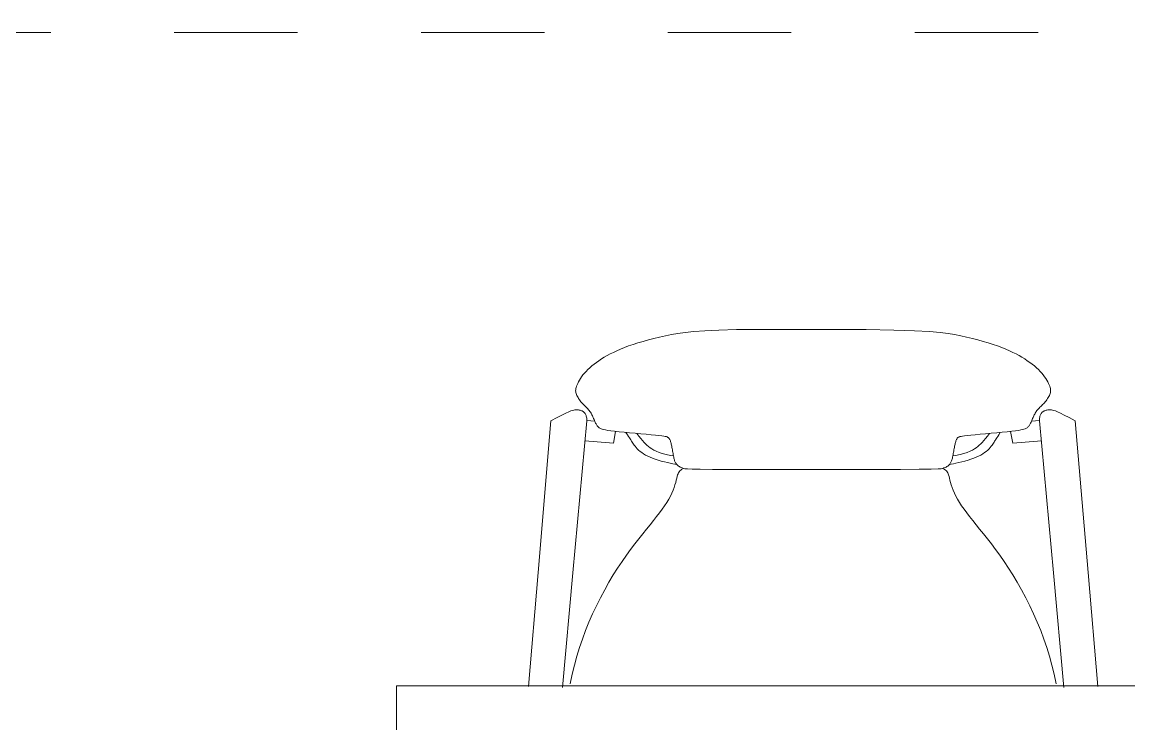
# Model space of a CAD drawing. Header units: millimetres. Extents: x 5985 to 6342, y 1020 to 1088.
# Drawn here: x 6163.454 to 6164.351, y 1074.075 to 1074.643 of the extents above; entities that cross this region are included whole.
import ezdxf

# ---------------------------------------------------------------- set-up
doc = ezdxf.new("R2010")
doc.units = ezdxf.units.MM
doc.linetypes.add('JIS_02_0.7', pattern=[1.35, 0.75, -0.6])
for name, color, linetype, lineweight in [('07_CIVIL VISTAS MEDIA', 251, 'Continuous', 5), ('09_CIVIL PROYECCIONES', 230, 'Continuous', 5), ('MISC MUEBLES', 143, 'Continuous', 9)]:
    doc.layers.add(name, color=color, linetype=linetype, lineweight=lineweight)

msp = doc.modelspace()

# ---------------------------------------------------------------- hatches: boundary and pattern name
at = {"layer": '07_CIVIL VISTAS MEDIA'}
h = msp.add_hatch(dxfattribs=at)
h.set_pattern_fill('ANSI31', color=18, scale=0.01)
h.set_pattern_definition([(45, (5211.84584, 1146.36072), (-0.0224506403, 0.0224506403), [])])
h.paths.add_polyline_path([(6160.67745, 1076.23472), (6159.57705, 1076.23472), (6159.57705, 1075.23472), (6159.67705, 1075.23472), (6159.67705, 1076.03472), (6160.67745, 1076.03472)])
h.paths.add_polyline_path([(6163.17705, 1074.45986), (6162.97705, 1074.45986), (6162.97705, 1072.18497), (6163.17705, 1072.18497)])
h.paths.add_polyline_path([(6166.99555, 1070.73472), (6166.57705, 1070.73472), (6166.57705, 1072.97744), (6166.56613, 1072.97744, -0.414214), (6166.56136, 1072.98221), (6166.56136, 1073.05378), (6166.5709, 1073.05378), (6166.5709, 1072.98698), (6166.57705, 1072.98698), (6166.57705, 1073.83472), (6166.47705, 1073.83472), (6166.47705, 1070.73472), (6165.42855, 1070.73472), (6165.42855, 1070.43472), (6166.99555, 1070.43472)])
h.paths.add_polyline_path([(6165.58855, 1070.59472), (6165.58855, 1070.63472), (6166.83555, 1070.63472), (6166.83555, 1070.59472)], flags=16)
h.paths.add_polyline_path([(6163.82855, 1070.73472), (6163.17705, 1070.73472), (6163.17705, 1071.08497), (6162.97705, 1071.08497), (6162.97705, 1070.73472), (6162.26155, 1070.73472), (6162.26155, 1070.43472), (6163.82855, 1070.43472)])
h.paths.add_polyline_path([(6163.66855, 1070.63472), (6163.66855, 1070.59472), (6162.40155, 1070.59472), (6162.40155, 1070.63472)], flags=16)
h.paths.add_polyline_path([(6158.77705, 1076.23472), (6158.57705, 1076.23472), (6158.57705, 1076.03472), (6158.67705, 1076.03472), (6158.67705, 1075.23472), (6158.77705, 1075.23472)])
h.paths.add_polyline_path([(6158.7594, 1075.41866), (6158.77014, 1075.41866), (6158.77014, 1075.33814, -1), (6158.7594, 1075.33814)], flags=16)
h.paths.add_polyline_path([(6157.57705, 1076.23472), (6155.27745, 1076.23472), (6155.27745, 1076.03472), (6156.57705, 1076.03472), (6156.57705, 1075.05986), (6156.77705, 1075.05986), (6156.77705, 1076.03472), (6157.57705, 1076.03472)])
h.paths.add_polyline_path([(6154.27745, 1076.23472), (6153.17705, 1076.23472), (6153.17705, 1075.23472), (6153.27705, 1075.23472), (6153.27705, 1076.03472), (6154.27745, 1076.03472)])
h.paths.add_polyline_path([(6152.37705, 1076.23472), (6152.17705, 1076.23472), (6152.17705, 1076.03472), (6152.27705, 1076.03472), (6152.27705, 1075.23472), (6152.37705, 1075.23472), (6152.37705, 1075.33277), (6152.36477, 1075.33277, -0.414214), (6152.3594, 1075.33814), (6152.3594, 1075.41866), (6152.37014, 1075.41866), (6152.37014, 1075.34351), (6152.37705, 1075.34351)])
h.paths.add_polyline_path([(6154.32755, 1070.73472), (6153.27705, 1070.73472), (6153.27705, 1073.83472), (6153.17705, 1073.83472), (6153.17705, 1072.98698), (6153.18321, 1072.98698), (6153.18321, 1073.05378), (6153.19275, 1073.05378), (6153.19275, 1072.98221, -0.414214), (6153.18798, 1072.97744), (6153.17705, 1072.97744), (6153.17705, 1070.73472), (6152.76055, 1070.73472), (6152.76055, 1070.43472), (6154.32755, 1070.43472)])
h.paths.add_polyline_path([(6154.16755, 1070.63472), (6154.16755, 1070.59472), (6152.92055, 1070.59472), (6152.92055, 1070.63472)], flags=16)

# ---------------------------------------------------------------- linework, layer by layer
at = {"layer": '09_CIVIL PROYECCIONES', "linetype": 'JIS_02_0.7', "ltscale": 0.1}
msp.add_line((6166.47705, 1074.63472), (6163.17705, 1074.63472), dxfattribs=at)
at = {"layer": 'MISC MUEBLES', "linetype": 'Continuous'}
for p, q in [((6163.96121, 1074.38565), (6163.95691, 1074.38446)), ((6163.96569, 1074.38681), (6163.96121, 1074.38565)), ((6163.97034, 1074.38792), (6163.96569, 1074.38681)), ((6163.97515, 1074.38897), (6163.97034, 1074.38792)), ((6163.98009, 1074.38997), (6163.97515, 1074.38897)), ((6163.98524, 1074.3909), (6163.98009, 1074.38997)), ((6163.99108, 1074.39175), (6163.98524, 1074.3909)), ((6163.99816, 1074.39249), (6163.99108, 1074.39175)), ((6164.00705, 1074.39313), (6163.99816, 1074.39249)), ((6164.01832, 1074.39363), (6164.00705, 1074.39313)), ((6164.03253, 1074.39398), (6164.01832, 1074.39363)), ((6164.05024, 1074.39417), (6164.03253, 1074.39398)), ((6164.07202, 1074.39418), (6164.05024, 1074.39417)), ((6164.07202, 1074.39418), (6164.10879, 1074.39417)), ((6164.10879, 1074.39417), (6164.13776, 1074.39398)), ((6164.13776, 1074.39398), (6164.16005, 1074.39363)), ((6164.16005, 1074.39363), (6164.17673, 1074.39313)), ((6164.17673, 1074.39313), (6164.1889, 1074.39249)), ((6164.1889, 1074.39249), (6164.19767, 1074.39175)), ((6164.19767, 1074.39175), (6164.20413, 1074.3909)), ((6164.20413, 1074.3909), (6164.20937, 1074.38997)), ((6164.20937, 1074.38997), (6164.21431, 1074.38897)), ((6164.21431, 1074.38897), (6164.21911, 1074.38792)), ((6164.21911, 1074.38792), (6164.22377, 1074.38681)), ((6164.22377, 1074.38681), (6164.22825, 1074.38565)), ((6164.22825, 1074.38565), (6164.23255, 1074.38446)), ((6163.93568, 1074.3769), (6163.9329, 1074.3756)), ((6163.93866, 1074.37819), (6163.93568, 1074.3769)), ((6163.94185, 1074.37947), (6163.93866, 1074.37819)), ((6163.94526, 1074.38074), (6163.94185, 1074.37947)), ((6163.94892, 1074.382), (6163.94526, 1074.38074)), ((6163.9528, 1074.38324), (6163.94892, 1074.382)), ((6163.95691, 1074.38446), (6163.9528, 1074.38324)), ((6164.23255, 1074.38446), (6164.23666, 1074.38324)), ((6164.23666, 1074.38324), (6164.24054, 1074.382)), ((6164.24054, 1074.382), (6164.2442, 1074.38074)), ((6164.2442, 1074.38074), (6164.24761, 1074.37947)), ((6164.24761, 1074.37947), (6164.2508, 1074.37819)), ((6164.2508, 1074.37819), (6164.25377, 1074.3769)), ((6164.25377, 1074.3769), (6164.25656, 1074.3756)), ((6163.91919, 1074.36741), (6163.91729, 1074.36598)), ((6163.92119, 1074.36882), (6163.91919, 1074.36741)), ((6163.9233, 1074.37022), (6163.92119, 1074.36882)), ((6163.92551, 1074.37159), (6163.9233, 1074.37022)), ((6163.92783, 1074.37294), (6163.92551, 1074.37159)), ((6163.93029, 1074.37428), (6163.92783, 1074.37294)), ((6163.9329, 1074.3756), (6163.93029, 1074.37428)), ((6164.25656, 1074.3756), (6164.25917, 1074.37428)), ((6164.25917, 1074.37428), (6164.26163, 1074.37294)), ((6164.26163, 1074.37294), (6164.26395, 1074.37159)), ((6164.26395, 1074.37159), (6164.26616, 1074.37022)), ((6164.26616, 1074.37022), (6164.26826, 1074.36882)), ((6164.26826, 1074.36882), (6164.27027, 1074.36741)), ((6164.27027, 1074.36741), (6164.27217, 1074.36598)), ((6163.90947, 1074.35872), (6163.90826, 1074.35726)), ((6163.9108, 1074.36017), (6163.90947, 1074.35872)), ((6163.91225, 1074.36163), (6163.9108, 1074.36017)), ((6163.91382, 1074.36309), (6163.91225, 1074.36163)), ((6163.9155, 1074.36454), (6163.91382, 1074.36309)), ((6163.91729, 1074.36598), (6163.9155, 1074.36454)), ((6164.27217, 1074.36598), (6164.27396, 1074.36454)), ((6164.27396, 1074.36454), (6164.27564, 1074.36309)), ((6164.27564, 1074.36309), (6164.27721, 1074.36163)), ((6164.27721, 1074.36163), (6164.27866, 1074.36017)), ((6164.27866, 1074.36017), (6164.27999, 1074.35872)), ((6164.27999, 1074.35872), (6164.2812, 1074.35726)), ((6163.90398, 1074.35044), (6163.90346, 1074.34925)), ((6163.90461, 1074.35171), (6163.90398, 1074.35044)), ((6163.90536, 1074.35303), (6163.90461, 1074.35171)), ((6163.90621, 1074.35441), (6163.90536, 1074.35303)), ((6163.90718, 1074.35582), (6163.90621, 1074.35441)), ((6163.90826, 1074.35726), (6163.90718, 1074.35582)), ((6164.2812, 1074.35726), (6164.28228, 1074.35582)), ((6164.28228, 1074.35582), (6164.28325, 1074.35441)), ((6164.28325, 1074.35441), (6164.2841, 1074.35303)), ((6164.2841, 1074.35303), (6164.28484, 1074.35171)), ((6164.28484, 1074.35171), (6164.28548, 1074.35044)), ((6164.28548, 1074.35044), (6164.286, 1074.34925)), ((6163.90235, 1074.34532), (6163.9023, 1074.3445)), ((6163.9023, 1074.3445), (6163.90235, 1074.34372)), ((6163.90248, 1074.34619), (6163.90235, 1074.34532)), ((6163.90235, 1074.34372), (6163.90247, 1074.34295)), ((6163.90247, 1074.34295), (6163.90268, 1074.34218)), ((6163.90271, 1074.34713), (6163.90248, 1074.34619)), ((6163.90268, 1074.34218), (6163.90296, 1074.34141)), ((6163.90303, 1074.34814), (6163.90271, 1074.34713)), ((6163.90296, 1074.34141), (6163.90332, 1074.3406)), ((6163.90346, 1074.34925), (6163.90303, 1074.34814)), ((6163.90332, 1074.3406), (6163.90374, 1074.33978)), ((6164.28614, 1074.3406), (6164.28571, 1074.33978)), ((6164.286, 1074.34925), (6164.28643, 1074.34814)), ((6164.28649, 1074.34141), (6164.28614, 1074.3406)), ((6164.28643, 1074.34814), (6164.28675, 1074.34713)), ((6164.28678, 1074.34218), (6164.28649, 1074.34141)), ((6164.28675, 1074.34713), (6164.28698, 1074.34619)), ((6164.28698, 1074.34295), (6164.28678, 1074.34218)), ((6164.28698, 1074.34619), (6164.28711, 1074.34532)), ((6164.28711, 1074.34372), (6164.28698, 1074.34295)), ((6164.28711, 1074.34532), (6164.28715, 1074.3445)), ((6164.28715, 1074.3445), (6164.28711, 1074.34372)), ((6163.90374, 1074.33978), (6163.90423, 1074.33894)), ((6163.90423, 1074.33894), (6163.90476, 1074.3381)), ((6163.90476, 1074.3381), (6163.90535, 1074.33725)), ((6163.90535, 1074.33725), (6163.90598, 1074.33641)), ((6163.90598, 1074.33641), (6163.90664, 1074.33559)), ((6163.90664, 1074.33559), (6163.90733, 1074.33479)), ((6163.90733, 1074.33479), (6163.90805, 1074.33401)), ((6163.90805, 1074.33401), (6163.90877, 1074.33326)), ((6163.90877, 1074.33326), (6163.9095, 1074.33252)), ((6163.9095, 1074.33252), (6163.91022, 1074.33181)), ((6163.91022, 1074.33181), (6163.91093, 1074.33111)), ((6164.27923, 1074.33181), (6164.27853, 1074.33111)), ((6164.27996, 1074.33252), (6164.27923, 1074.33181)), ((6164.28069, 1074.33326), (6164.27996, 1074.33252)), ((6164.28141, 1074.33401), (6164.28069, 1074.33326)), ((6164.28213, 1074.33479), (6164.28141, 1074.33401)), ((6164.28282, 1074.33559), (6164.28213, 1074.33479)), ((6164.28348, 1074.33641), (6164.28282, 1074.33559)), ((6164.28411, 1074.33725), (6164.28348, 1074.33641)), ((6164.28469, 1074.3381), (6164.28411, 1074.33725)), ((6164.28523, 1074.33894), (6164.28469, 1074.3381)), ((6164.28571, 1074.33978), (6164.28523, 1074.33894)), ((6163.8873, 1074.32269), (6163.88233, 1074.32001)), ((6163.89124, 1074.32477), (6163.8873, 1074.32269)), ((6163.89432, 1074.32632), (6163.89124, 1074.32477)), ((6163.89666, 1074.32743), (6163.89432, 1074.32632)), ((6163.89842, 1074.32817), (6163.89666, 1074.32743)), ((6163.89972, 1074.32861), (6163.89842, 1074.32817)), ((6163.90073, 1074.32885), (6163.89972, 1074.32861)), ((6163.90156, 1074.32896), (6163.90073, 1074.32885)), ((6163.90236, 1074.32901), (6163.90156, 1074.32896)), ((6163.90313, 1074.32901), (6163.90236, 1074.32901)), ((6163.90387, 1074.32897), (6163.90313, 1074.32901)), ((6163.90457, 1074.32889), (6163.90387, 1074.32897)), ((6163.90524, 1074.32878), (6163.90457, 1074.32889)), ((6163.90587, 1074.32864), (6163.90524, 1074.32878)), ((6163.90645, 1074.32847), (6163.90587, 1074.32864)), ((6163.90699, 1074.32829), (6163.90645, 1074.32847)), ((6163.90747, 1074.32809), (6163.90699, 1074.32829)), ((6163.90791, 1074.32788), (6163.90747, 1074.32809)), ((6163.90831, 1074.32764), (6163.90791, 1074.32788)), ((6163.90868, 1074.32737), (6163.90831, 1074.32764)), ((6163.90902, 1074.32708), (6163.90868, 1074.32737)), ((6163.90933, 1074.32674), (6163.90902, 1074.32708)), ((6163.90963, 1074.32638), (6163.90933, 1074.32674)), ((6163.90992, 1074.32596), (6163.90963, 1074.32638)), ((6163.91021, 1074.32551), (6163.90992, 1074.32596)), ((6163.91048, 1074.32499), (6163.91021, 1074.32551)), ((6163.91074, 1074.32441), (6163.91048, 1074.32499)), ((6163.91096, 1074.32376), (6163.91074, 1074.32441)), ((6163.91093, 1074.33111), (6163.91161, 1074.33042)), ((6163.91114, 1074.32302), (6163.91096, 1074.32376)), ((6163.91128, 1074.32219), (6163.91114, 1074.32302)), ((6163.91161, 1074.33042), (6163.91226, 1074.32973)), ((6163.91226, 1074.32973), (6163.91285, 1074.32906)), ((6163.91285, 1074.32906), (6163.9134, 1074.32838)), ((6163.9134, 1074.32838), (6163.9139, 1074.32769)), ((6163.9139, 1074.32769), (6163.91435, 1074.32701)), ((6163.91435, 1074.32701), (6163.91477, 1074.32632)), ((6163.91477, 1074.32632), (6163.91516, 1074.32562)), ((6163.91516, 1074.32562), (6163.91553, 1074.3249)), ((6163.91553, 1074.3249), (6163.91588, 1074.32418)), ((6163.91588, 1074.32418), (6163.91621, 1074.32344)), ((6163.91621, 1074.32344), (6163.91655, 1074.32268)), ((6163.91655, 1074.32268), (6163.91688, 1074.32191)), ((6164.27291, 1074.32268), (6164.27258, 1074.32191)), ((6164.27324, 1074.32344), (6164.27291, 1074.32268)), ((6164.27358, 1074.32418), (6164.27324, 1074.32344)), ((6164.27393, 1074.3249), (6164.27358, 1074.32418)), ((6164.2743, 1074.32562), (6164.27393, 1074.3249)), ((6164.27469, 1074.32632), (6164.2743, 1074.32562)), ((6164.2751, 1074.32701), (6164.27469, 1074.32632)), ((6164.27556, 1074.32769), (6164.2751, 1074.32701)), ((6164.27606, 1074.32838), (6164.27556, 1074.32769)), ((6164.2766, 1074.32906), (6164.27606, 1074.32838)), ((6164.2772, 1074.32973), (6164.2766, 1074.32906)), ((6164.27785, 1074.33042), (6164.2772, 1074.32973)), ((6164.27853, 1074.33111), (6164.27785, 1074.33042)), ((6164.27816, 1074.32219), (6164.2783, 1074.32302)), ((6164.2783, 1074.32302), (6164.27848, 1074.32376)), ((6164.27848, 1074.32376), (6164.27871, 1074.32441)), ((6164.27871, 1074.32441), (6164.27896, 1074.32499)), ((6164.27896, 1074.32499), (6164.27923, 1074.32551)), ((6164.27923, 1074.32551), (6164.27952, 1074.32596)), ((6164.27952, 1074.32596), (6164.27981, 1074.32638)), ((6164.27981, 1074.32638), (6164.28011, 1074.32674)), ((6164.28011, 1074.32674), (6164.28042, 1074.32708)), ((6164.28042, 1074.32708), (6164.28076, 1074.32737)), ((6164.28076, 1074.32737), (6164.28113, 1074.32764)), ((6164.28113, 1074.32764), (6164.28153, 1074.32788)), ((6164.28153, 1074.32788), (6164.28197, 1074.32809)), ((6164.28197, 1074.32809), (6164.28245, 1074.32829)), ((6164.28245, 1074.32829), (6164.28299, 1074.32847)), ((6164.28299, 1074.32847), (6164.28357, 1074.32864)), ((6164.28357, 1074.32864), (6164.2842, 1074.32878)), ((6164.2842, 1074.32878), (6164.28487, 1074.32889)), ((6164.28487, 1074.32889), (6164.28558, 1074.32897)), ((6164.28558, 1074.32897), (6164.28631, 1074.32901)), ((6164.28631, 1074.32901), (6164.28708, 1074.32901)), ((6164.28708, 1074.32901), (6164.28788, 1074.32896)), ((6164.28788, 1074.32896), (6164.28872, 1074.32885)), ((6164.28872, 1074.32885), (6164.28972, 1074.32861)), ((6164.28972, 1074.32861), (6164.29103, 1074.32817)), ((6164.29103, 1074.32817), (6164.29278, 1074.32743)), ((6164.29278, 1074.32743), (6164.29512, 1074.32632)), ((6164.29512, 1074.32632), (6164.2982, 1074.32477)), ((6164.2982, 1074.32477), (6164.30214, 1074.32269)), ((6164.30214, 1074.32269), (6164.30711, 1074.32001)), ((6163.88233, 1074.32001), (6163.87193, 1074.19725)), ((6163.90008, 1074.19687), (6163.91139, 1074.32021)), ((6163.91137, 1074.32125), (6163.91128, 1074.32219)), ((6163.91139, 1074.32021), (6163.91137, 1074.32125)), ((6163.91777, 1074.31982), (6163.91138, 1074.32036)), ((6163.91688, 1074.32191), (6163.9172, 1074.32114)), ((6163.9172, 1074.32114), (6163.91752, 1074.32039)), ((6163.91752, 1074.32039), (6163.91785, 1074.31965)), ((6163.91785, 1074.31965), (6163.91817, 1074.31894)), ((6163.91817, 1074.31894), (6163.91849, 1074.31827)), ((6163.91849, 1074.31827), (6163.91881, 1074.31765)), ((6163.91881, 1074.31765), (6163.91913, 1074.31708)), ((6163.91913, 1074.31708), (6163.91945, 1074.31656)), ((6163.91945, 1074.31656), (6163.91979, 1074.31609)), ((6163.91979, 1074.31609), (6163.92015, 1074.31566)), ((6163.92015, 1074.31566), (6163.92053, 1074.31526)), ((6163.92053, 1074.31526), (6163.92094, 1074.3149)), ((6163.92094, 1074.3149), (6163.92138, 1074.31456)), ((6163.92138, 1074.31456), (6163.92186, 1074.31424)), ((6163.92186, 1074.31424), (6163.92239, 1074.31393)), ((6163.92239, 1074.31393), (6163.92305, 1074.31362)), ((6163.92305, 1074.31362), (6163.9239, 1074.31333)), ((6164.26641, 1074.31362), (6164.26555, 1074.31333)), ((6164.26707, 1074.31393), (6164.26641, 1074.31362)), ((6164.2676, 1074.31424), (6164.26707, 1074.31393)), ((6164.26808, 1074.31456), (6164.2676, 1074.31424)), ((6164.26852, 1074.3149), (6164.26808, 1074.31456)), ((6164.26893, 1074.31526), (6164.26852, 1074.3149)), ((6164.26931, 1074.31566), (6164.26893, 1074.31526)), ((6164.26966, 1074.31609), (6164.26931, 1074.31566)), ((6164.27, 1074.31656), (6164.26966, 1074.31609)), ((6164.27033, 1074.31708), (6164.27, 1074.31656)), ((6164.27065, 1074.31765), (6164.27033, 1074.31708)), ((6164.27097, 1074.31827), (6164.27065, 1074.31765)), ((6164.27129, 1074.31894), (6164.27097, 1074.31827)), ((6164.27161, 1074.31965), (6164.27129, 1074.31894)), ((6164.27193, 1074.32039), (6164.27161, 1074.31965)), ((6164.27169, 1074.31982), (6164.27805, 1074.32036)), ((6164.27226, 1074.32114), (6164.27193, 1074.32039)), ((6164.27258, 1074.32191), (6164.27226, 1074.32114)), ((6164.27805, 1074.32021), (6164.27807, 1074.32125)), ((6164.28936, 1074.19687), (6164.27805, 1074.32021)), ((6164.27807, 1074.32125), (6164.27816, 1074.32219)), ((6164.30711, 1074.32001), (6164.31751, 1074.19725)), ((6163.9239, 1074.31333), (6163.92503, 1074.31302)), ((6163.92503, 1074.31302), (6163.92652, 1074.31271)), ((6163.92652, 1074.31271), (6163.92843, 1074.31239)), ((6163.92843, 1074.31239), (6163.93085, 1074.31204)), ((6163.93085, 1074.31204), (6163.93385, 1074.31167)), ((6163.93298, 1074.30193), (6163.93467, 1074.31158)), ((6163.93385, 1074.31167), (6163.93747, 1074.31128)), ((6163.93747, 1074.31128), (6163.94158, 1074.31086)), ((6163.94158, 1074.31086), (6163.94601, 1074.31043)), ((6163.94311, 1074.31071), (6163.94426, 1074.30889)), ((6163.94426, 1074.30889), (6163.94518, 1074.30745)), ((6163.94518, 1074.30745), (6163.9459, 1074.30632)), ((6163.9459, 1074.30632), (6163.94646, 1074.30543)), ((6163.94601, 1074.31043), (6163.95059, 1074.31)), ((6163.94646, 1074.30543), (6163.94692, 1074.30471)), ((6163.94692, 1074.30471), (6163.94731, 1074.3041)), ((6163.95059, 1074.31), (6163.95515, 1074.30958)), ((6163.95176, 1074.30989), (6163.95356, 1074.30767)), ((6163.95356, 1074.30767), (6163.95512, 1074.30576)), ((6163.95512, 1074.30576), (6163.95651, 1074.30411)), ((6163.95515, 1074.30958), (6163.95952, 1074.30918)), ((6163.95952, 1074.30918), (6163.96353, 1074.3088)), ((6163.96353, 1074.3088), (6163.967, 1074.30846)), ((6163.967, 1074.30846), (6163.96982, 1074.30817)), ((6163.96982, 1074.30817), (6163.97202, 1074.30792)), ((6163.97202, 1074.30792), (6163.97369, 1074.30769)), ((6163.97369, 1074.30769), (6163.97492, 1074.30749)), ((6163.97492, 1074.30749), (6163.97579, 1074.3073)), ((6163.97579, 1074.3073), (6163.97638, 1074.30712)), ((6163.97638, 1074.30712), (6163.97679, 1074.30693)), ((6163.97679, 1074.30693), (6163.9771, 1074.30673)), ((6163.9771, 1074.30673), (6163.97739, 1074.30651)), ((6163.97739, 1074.30651), (6163.97766, 1074.30626)), ((6163.97766, 1074.30626), (6163.97791, 1074.30598)), ((6163.97791, 1074.30598), (6163.97816, 1074.30567)), ((6163.97816, 1074.30567), (6163.97839, 1074.30531)), ((6163.97839, 1074.30531), (6163.97862, 1074.30489)), ((6163.97862, 1074.30489), (6163.97883, 1074.30443)), ((6164.21084, 1074.30489), (6164.21063, 1074.30443)), ((6164.21107, 1074.30531), (6164.21084, 1074.30489)), ((6164.2113, 1074.30567), (6164.21107, 1074.30531)), ((6164.21154, 1074.30598), (6164.2113, 1074.30567)), ((6164.2118, 1074.30626), (6164.21154, 1074.30598)), ((6164.21207, 1074.30651), (6164.2118, 1074.30626)), ((6164.21235, 1074.30673), (6164.21207, 1074.30651)), ((6164.21266, 1074.30693), (6164.21235, 1074.30673)), ((6164.21308, 1074.30712), (6164.21266, 1074.30693)), ((6164.21367, 1074.3073), (6164.21308, 1074.30712)), ((6164.21454, 1074.30749), (6164.21367, 1074.3073)), ((6164.21577, 1074.30769), (6164.21454, 1074.30749)), ((6164.21744, 1074.30792), (6164.21577, 1074.30769)), ((6164.21964, 1074.30817), (6164.21744, 1074.30792)), ((6164.22245, 1074.30846), (6164.21964, 1074.30817)), ((6164.22593, 1074.3088), (6164.22245, 1074.30846)), ((6164.22994, 1074.30918), (6164.22593, 1074.3088)), ((6164.23431, 1074.30958), (6164.22994, 1074.30918)), ((6164.23432, 1074.30576), (6164.23293, 1074.30411)), ((6164.23887, 1074.31), (6164.23431, 1074.30958)), ((6164.23588, 1074.30767), (6164.23432, 1074.30576)), ((6164.23768, 1074.30989), (6164.23588, 1074.30767)), ((6164.24345, 1074.31043), (6164.23887, 1074.31)), ((6164.24252, 1074.30471), (6164.24213, 1074.3041)), ((6164.24298, 1074.30543), (6164.24252, 1074.30471)), ((6164.24354, 1074.30632), (6164.24298, 1074.30543)), ((6164.24788, 1074.31086), (6164.24345, 1074.31043)), ((6164.24426, 1074.30745), (6164.24354, 1074.30632)), ((6164.24518, 1074.30889), (6164.24426, 1074.30745)), ((6164.24633, 1074.31071), (6164.24518, 1074.30889)), ((6164.25199, 1074.31128), (6164.24788, 1074.31086)), ((6164.25561, 1074.31167), (6164.25199, 1074.31128)), ((6164.25646, 1074.30193), (6164.25476, 1074.31158)), ((6164.25861, 1074.31204), (6164.25561, 1074.31167)), ((6164.26103, 1074.31239), (6164.25861, 1074.31204)), ((6164.26294, 1074.31271), (6164.26103, 1074.31239)), ((6164.26442, 1074.31302), (6164.26294, 1074.31271)), ((6164.26555, 1074.31333), (6164.26442, 1074.31302)), ((6163.90975, 1074.30393), (6163.93298, 1074.30193)), ((6163.94731, 1074.3041), (6163.94768, 1074.30351)), ((6163.94768, 1074.30351), (6163.94808, 1074.30288)), ((6163.94808, 1074.30288), (6163.94855, 1074.30215)), ((6163.94855, 1074.30215), (6163.94909, 1074.30133)), ((6163.94909, 1074.30133), (6163.94972, 1074.30044)), ((6163.94972, 1074.30044), (6163.95045, 1074.29948)), ((6163.95045, 1074.29948), (6163.95128, 1074.29848)), ((6163.95128, 1074.29848), (6163.95222, 1074.29745)), ((6163.95222, 1074.29745), (6163.95329, 1074.29641)), ((6163.95329, 1074.29641), (6163.95448, 1074.29538)), ((6163.95651, 1074.30411), (6163.95777, 1074.30268)), ((6163.95777, 1074.30268), (6163.95895, 1074.30144)), ((6163.95895, 1074.30144), (6163.96012, 1074.30032)), ((6163.96012, 1074.30032), (6163.96133, 1074.29929)), ((6163.96133, 1074.29929), (6163.96262, 1074.29831)), ((6163.96262, 1074.29831), (6163.96405, 1074.29734)), ((6163.96405, 1074.29734), (6163.9657, 1074.29637)), ((6163.9657, 1074.29637), (6163.96761, 1074.29543)), ((6163.97883, 1074.30443), (6163.97904, 1074.3039)), ((6163.97904, 1074.3039), (6163.97923, 1074.30331)), ((6163.97923, 1074.30331), (6163.97942, 1074.30265)), ((6163.97942, 1074.30265), (6163.97961, 1074.30194)), ((6163.97961, 1074.30194), (6163.97979, 1074.30117)), ((6163.97979, 1074.30117), (6163.97997, 1074.30035)), ((6163.97997, 1074.30035), (6163.98014, 1074.29948)), ((6163.98014, 1074.29948), (6163.98032, 1074.29857)), ((6163.98032, 1074.29857), (6163.98049, 1074.29763)), ((6163.98049, 1074.29763), (6163.98067, 1074.29665)), ((6163.98067, 1074.29665), (6163.98085, 1074.29565)), ((6164.20879, 1074.29665), (6164.20861, 1074.29565)), ((6164.20897, 1074.29763), (6164.20879, 1074.29665)), ((6164.20914, 1074.29857), (6164.20897, 1074.29763)), ((6164.20932, 1074.29948), (6164.20914, 1074.29857)), ((6164.20949, 1074.30035), (6164.20932, 1074.29948)), ((6164.20967, 1074.30117), (6164.20949, 1074.30035)), ((6164.20985, 1074.30194), (6164.20967, 1074.30117)), ((6164.21003, 1074.30265), (6164.20985, 1074.30194)), ((6164.21022, 1074.30331), (6164.21003, 1074.30265)), ((6164.21042, 1074.3039), (6164.21022, 1074.30331)), ((6164.21063, 1074.30443), (6164.21042, 1074.3039)), ((6164.22374, 1074.29637), (6164.22183, 1074.29543)), ((6164.22539, 1074.29734), (6164.22374, 1074.29637)), ((6164.22682, 1074.29831), (6164.22539, 1074.29734)), ((6164.22811, 1074.29929), (6164.22682, 1074.29831)), ((6164.22932, 1074.30032), (6164.22811, 1074.29929)), ((6164.23049, 1074.30144), (6164.22932, 1074.30032)), ((6164.23167, 1074.30268), (6164.23049, 1074.30144)), ((6164.23293, 1074.30411), (6164.23167, 1074.30268)), ((6164.23615, 1074.29641), (6164.23496, 1074.29538)), ((6164.23722, 1074.29745), (6164.23615, 1074.29641)), ((6164.23816, 1074.29848), (6164.23722, 1074.29745)), ((6164.23899, 1074.29948), (6164.23816, 1074.29848)), ((6164.23972, 1074.30044), (6164.23899, 1074.29948)), ((6164.24035, 1074.30133), (6164.23972, 1074.30044)), ((6164.24089, 1074.30215), (6164.24035, 1074.30133)), ((6164.24136, 1074.30288), (6164.24089, 1074.30215)), ((6164.24176, 1074.30351), (6164.24136, 1074.30288)), ((6164.24213, 1074.3041), (6164.24176, 1074.30351)), ((6164.27969, 1074.30393), (6164.25646, 1074.30193)), ((6163.95448, 1074.29538), (6163.95582, 1074.29437)), ((6163.95582, 1074.29437), (6163.95729, 1074.29339)), ((6163.95729, 1074.29339), (6163.95891, 1074.29243)), ((6163.95891, 1074.29243), (6163.96067, 1074.29151)), ((6163.96067, 1074.29151), (6163.96257, 1074.29063)), ((6163.96257, 1074.29063), (6163.96462, 1074.28979)), ((6163.96462, 1074.28979), (6163.96683, 1074.28899)), ((6163.96683, 1074.28899), (6163.96918, 1074.28824)), ((6163.96761, 1074.29543), (6163.96986, 1074.29451)), ((6163.96918, 1074.28824), (6163.97167, 1074.28753)), ((6163.96986, 1074.29451), (6163.9725, 1074.29363)), ((6163.97167, 1074.28753), (6163.97421, 1074.28689)), ((6163.9725, 1074.29363), (6163.97562, 1074.2928)), ((6163.97421, 1074.28689), (6163.97669, 1074.28631)), ((6163.97562, 1074.2928), (6163.97925, 1074.29203)), ((6163.97925, 1074.29203), (6163.98159, 1074.29165)), ((6163.98085, 1074.29565), (6163.98103, 1074.29465)), ((6163.98103, 1074.29465), (6163.98121, 1074.29365)), ((6163.98121, 1074.29365), (6163.98139, 1074.29267)), ((6163.98139, 1074.29267), (6163.98158, 1074.29172)), ((6163.98158, 1074.29172), (6163.98176, 1074.29081)), ((6163.98176, 1074.29081), (6163.98195, 1074.28996)), ((6163.98195, 1074.28996), (6163.98213, 1074.28917)), ((6163.98213, 1074.28917), (6163.98233, 1074.28844)), ((6163.98233, 1074.28844), (6163.98254, 1074.28777)), ((6163.98254, 1074.28777), (6163.98278, 1074.28715)), ((6163.98278, 1074.28715), (6163.98304, 1074.28656)), ((6164.20668, 1074.28715), (6164.20642, 1074.28656)), ((6164.20692, 1074.28777), (6164.20668, 1074.28715)), ((6164.20713, 1074.28844), (6164.20692, 1074.28777)), ((6164.20732, 1074.28917), (6164.20713, 1074.28844)), ((6164.20751, 1074.28996), (6164.20732, 1074.28917)), ((6164.2077, 1074.29081), (6164.20751, 1074.28996)), ((6164.20788, 1074.29172), (6164.2077, 1074.29081)), ((6164.21019, 1074.29203), (6164.20787, 1074.29165)), ((6164.20807, 1074.29267), (6164.20788, 1074.29172)), ((6164.20825, 1074.29365), (6164.20807, 1074.29267)), ((6164.20843, 1074.29465), (6164.20825, 1074.29365)), ((6164.20861, 1074.29565), (6164.20843, 1074.29465)), ((6164.21383, 1074.2928), (6164.21019, 1074.29203)), ((6164.21524, 1074.28689), (6164.21275, 1074.28631)), ((6164.21694, 1074.29363), (6164.21383, 1074.2928)), ((6164.21777, 1074.28753), (6164.21524, 1074.28689)), ((6164.21958, 1074.29451), (6164.21694, 1074.29363)), ((6164.22026, 1074.28824), (6164.21777, 1074.28753)), ((6164.22183, 1074.29543), (6164.21958, 1074.29451)), ((6164.22262, 1074.28899), (6164.22026, 1074.28824)), ((6164.22482, 1074.28979), (6164.22262, 1074.28899)), ((6164.22687, 1074.29063), (6164.22482, 1074.28979)), ((6164.22878, 1074.29151), (6164.22687, 1074.29063)), ((6164.23053, 1074.29243), (6164.22878, 1074.29151)), ((6164.23215, 1074.29339), (6164.23053, 1074.29243)), ((6164.23362, 1074.29437), (6164.23215, 1074.29339)), ((6164.23496, 1074.29538), (6164.23362, 1074.29437)), ((6163.97669, 1074.28631), (6163.97902, 1074.28581)), ((6163.97902, 1074.28581), (6163.98109, 1074.28539)), ((6163.98109, 1074.28539), (6163.9828, 1074.28506)), ((6163.9828, 1074.28506), (6163.98405, 1074.28484)), ((6163.98304, 1074.28656), (6163.98335, 1074.28601)), ((6163.98335, 1074.28601), (6163.9837, 1074.28548)), ((6163.9837, 1074.28548), (6163.9841, 1074.28496)), ((6163.98405, 1074.28484), (6163.98425, 1074.2848)), ((6163.9841, 1074.28496), (6163.98456, 1074.28446)), ((6163.98456, 1074.28446), (6163.98509, 1074.28397)), ((6163.98509, 1074.28397), (6163.98568, 1074.2835)), ((6163.98568, 1074.27807), (6163.9853, 1074.27723)), ((6163.98568, 1074.2835), (6163.98633, 1074.28306)), ((6163.98615, 1074.27882), (6163.98568, 1074.27807)), ((6163.98674, 1074.2795), (6163.98615, 1074.27882)), ((6163.98633, 1074.28306), (6163.98705, 1074.28264)), ((6163.98749, 1074.28016), (6163.98674, 1074.2795)), ((6163.98705, 1074.28264), (6163.98784, 1074.28226)), ((6163.98845, 1074.28085), (6163.98749, 1074.28016)), ((6163.98784, 1074.28226), (6163.98871, 1074.28191)), ((6163.98964, 1074.2816), (6163.98845, 1074.28085)), ((6163.98871, 1074.28191), (6163.98964, 1074.2816)), ((6163.98964, 1074.2816), (6163.99078, 1074.28135)), ((6163.99078, 1074.28135), (6163.99285, 1074.28113)), ((6163.99285, 1074.28113), (6163.9967, 1074.28096)), ((6163.9967, 1074.28096), (6164.00316, 1074.28083)), ((6164.00316, 1074.28083), (6164.0131, 1074.28074)), ((6164.0131, 1074.28074), (6164.02735, 1074.2807)), ((6164.02735, 1074.2807), (6164.04678, 1074.28069)), ((6164.04678, 1074.28069), (6164.07223, 1074.28071)), ((6164.11253, 1074.28069), (6164.07223, 1074.28071)), ((6164.14312, 1074.2807), (6164.11253, 1074.28069)), ((6164.16538, 1074.28074), (6164.14312, 1074.2807)), ((6164.18067, 1074.28083), (6164.16538, 1074.28074)), ((6164.19039, 1074.28096), (6164.18067, 1074.28083)), ((6164.1959, 1074.28113), (6164.19039, 1074.28096)), ((6164.19859, 1074.28135), (6164.1959, 1074.28113)), ((6164.19982, 1074.2816), (6164.19859, 1074.28135)), ((6164.20099, 1074.28085), (6164.1998, 1074.2816)), ((6164.20075, 1074.28191), (6164.19982, 1074.2816)), ((6164.20161, 1074.28226), (6164.20075, 1074.28191)), ((6164.20194, 1074.28016), (6164.20099, 1074.28085)), ((6164.2024, 1074.28264), (6164.20161, 1074.28226)), ((6164.2027, 1074.2795), (6164.20194, 1074.28016)), ((6164.20313, 1074.28306), (6164.2024, 1074.28264)), ((6164.20329, 1074.27882), (6164.2027, 1074.2795)), ((6164.20378, 1074.2835), (6164.20313, 1074.28306)), ((6164.20376, 1074.27807), (6164.20329, 1074.27882)), ((6164.20414, 1074.27723), (6164.20376, 1074.27807)), ((6164.20437, 1074.28397), (6164.20378, 1074.2835)), ((6164.2049, 1074.28446), (6164.20437, 1074.28397)), ((6164.20536, 1074.28496), (6164.2049, 1074.28446)), ((6164.20539, 1074.28484), (6164.20521, 1074.2848)), ((6164.20576, 1074.28548), (6164.20536, 1074.28496)), ((6164.20664, 1074.28506), (6164.20539, 1074.28484)), ((6164.20611, 1074.28601), (6164.20576, 1074.28548)), ((6164.20642, 1074.28656), (6164.20611, 1074.28601)), ((6164.20835, 1074.28539), (6164.20664, 1074.28506)), ((6164.21042, 1074.28581), (6164.20835, 1074.28539)), ((6164.21275, 1074.28631), (6164.21042, 1074.28581)), ((6163.98338, 1074.27026), (6163.9828, 1074.2683)), ((6163.98386, 1074.27206), (6163.98338, 1074.27026)), ((6163.98427, 1074.27367), (6163.98386, 1074.27206)), ((6163.98463, 1074.27506), (6163.98427, 1074.27367)), ((6163.98496, 1074.27624), (6163.98463, 1074.27506)), ((6163.9853, 1074.27723), (6163.98496, 1074.27624)), ((6164.20448, 1074.27624), (6164.20414, 1074.27723)), ((6164.20481, 1074.27506), (6164.20448, 1074.27624)), ((6164.20516, 1074.27367), (6164.20481, 1074.27506)), ((6164.20557, 1074.27206), (6164.20516, 1074.27367)), ((6164.20606, 1074.27026), (6164.20557, 1074.27206)), ((6164.20664, 1074.2683), (6164.20606, 1074.27026)), ((6163.98028, 1074.26158), (6163.9791, 1074.25913)), ((6163.98127, 1074.26394), (6163.98028, 1074.26158)), ((6163.9821, 1074.26618), (6163.98127, 1074.26394)), ((6163.9828, 1074.2683), (6163.9821, 1074.26618)), ((6164.20733, 1074.26618), (6164.20664, 1074.2683)), ((6164.20817, 1074.26394), (6164.20733, 1074.26618)), ((6164.20916, 1074.26158), (6164.20817, 1074.26394)), ((6164.21033, 1074.25913), (6164.20916, 1074.26158)), ((6163.97439, 1074.2513), (6163.97243, 1074.24849)), ((6163.97616, 1074.25401), (6163.97439, 1074.2513)), ((6163.97773, 1074.25661), (6163.97616, 1074.25401)), ((6163.9791, 1074.25913), (6163.97773, 1074.25661)), ((6164.2117, 1074.25661), (6164.21033, 1074.25913)), ((6164.21328, 1074.25401), (6164.2117, 1074.25661)), ((6164.21504, 1074.2513), (6164.21328, 1074.25401)), ((6164.21701, 1074.24849), (6164.21504, 1074.2513)), ((6163.96793, 1074.24248), (6163.9654, 1074.23925)), ((6163.97027, 1074.24555), (6163.96793, 1074.24248)), ((6163.97243, 1074.24849), (6163.97027, 1074.24555)), ((6164.21916, 1074.24555), (6164.21701, 1074.24849)), ((6164.22151, 1074.24248), (6164.21916, 1074.24555)), ((6164.22404, 1074.23925), (6164.22151, 1074.24248)), ((6163.96268, 1074.23586), (6163.95979, 1074.2323)), ((6163.9654, 1074.23925), (6163.96268, 1074.23586)), ((6164.22675, 1074.23586), (6164.22404, 1074.23925)), ((6164.22964, 1074.2323), (6164.22675, 1074.23586)), ((6163.95355, 1074.22456), (6163.95025, 1074.22035)), ((6163.95674, 1074.22853), (6163.95355, 1074.22456)), ((6163.95979, 1074.2323), (6163.95674, 1074.22853)), ((6164.2327, 1074.22853), (6164.22964, 1074.2323)), ((6164.23588, 1074.22456), (6164.2327, 1074.22853)), ((6164.23919, 1074.22035), (6164.23588, 1074.22456)), ((6163.94686, 1074.2159), (6163.94339, 1074.21117)), ((6163.95025, 1074.22035), (6163.94686, 1074.2159)), ((6164.24258, 1074.2159), (6164.23919, 1074.22035)), ((6164.24604, 1074.21117), (6164.24258, 1074.2159)), ((6163.93989, 1074.20617), (6163.93635, 1074.20085)), ((6163.94339, 1074.21117), (6163.93989, 1074.20617)), ((6164.24955, 1074.20617), (6164.24604, 1074.21117)), ((6164.25308, 1074.20085), (6164.24955, 1074.20617)), ((6163.87193, 1074.19725), (6163.86416, 1074.10485)), ((6163.93635, 1074.20085), (6163.93282, 1074.19523)), ((6164.25661, 1074.19523), (6164.25308, 1074.20085)), ((6164.31751, 1074.19725), (6164.32528, 1074.10485)), ((6163.89155, 1074.10406), (6163.90008, 1074.19687)), ((6163.92932, 1074.18933), (6163.92586, 1074.18318)), ((6163.93282, 1074.19523), (6163.92932, 1074.18933)), ((6164.26012, 1074.18933), (6164.25661, 1074.19523)), ((6164.26357, 1074.18318), (6164.26012, 1074.18933)), ((6164.29789, 1074.10406), (6164.28936, 1074.19687)), ((6163.92586, 1074.18318), (6163.92249, 1074.17683)), ((6164.26695, 1074.17683), (6164.26357, 1074.18318)), ((6163.91922, 1074.17031), (6163.91609, 1074.16367)), ((6163.92249, 1074.17683), (6163.91922, 1074.17031)), ((6164.27021, 1074.17031), (6164.26695, 1074.17683)), ((6164.27334, 1074.16367), (6164.27021, 1074.17031)), ((6163.91609, 1074.16367), (6163.91312, 1074.15694)), ((6164.27631, 1074.15694), (6164.27334, 1074.16367)), ((6163.91312, 1074.15694), (6163.91034, 1074.15016)), ((6164.27909, 1074.15016), (6164.27631, 1074.15694)), ((6163.90777, 1074.14335), (6163.9054, 1074.13648)), ((6163.91034, 1074.15016), (6163.90777, 1074.14335)), ((6164.28167, 1074.14335), (6164.27909, 1074.15016)), ((6164.28403, 1074.13648), (6164.28167, 1074.14335)), ((6163.9054, 1074.13648), (6163.90323, 1074.12948)), ((6164.2862, 1074.12948), (6164.28403, 1074.13648)), ((6163.90323, 1074.12948), (6163.90125, 1074.1223)), ((6164.28819, 1074.1223), (6164.2862, 1074.12948)), ((6163.90125, 1074.1223), (6163.89944, 1074.11488)), ((6164.29, 1074.11488), (6164.28819, 1074.1223)), ((6163.89944, 1074.11488), (6163.89779, 1074.10718)), ((6164.29164, 1074.10718), (6164.29, 1074.11488))]:
    msp.add_line(p, q, dxfattribs=at)
at = {"layer": 'MISC MUEBLES'}
for p, q in [((6165.15705, 1074.10555), (6163.75705, 1074.10555)), ((6163.75705, 1074.10555), (6163.75705, 1073.40555))]:
    msp.add_line(p, q, dxfattribs=at)

doc.saveas('drawing.dxf')
